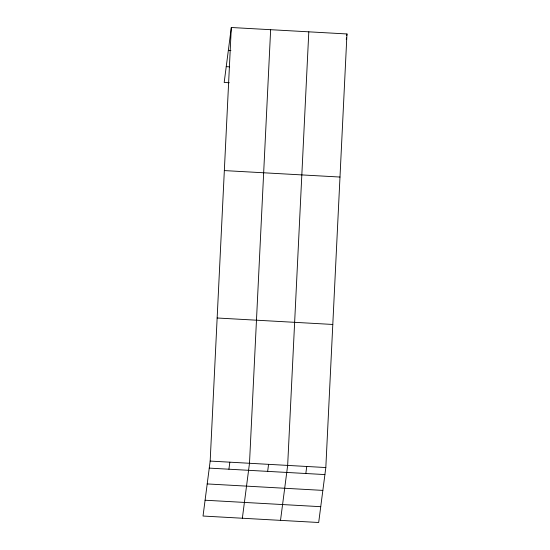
<?xml version="1.0" encoding="UTF-8"?>
<svg xmlns="http://www.w3.org/2000/svg" width="550" height="550" viewBox="0 0 550 550"><rect width="100%" height="100%" fill="white"/><g stroke="black" fill="none" stroke-linecap="round" stroke-linejoin="round"><path stroke-width="0.82" d="M210.169 461.079L231.316 27.5L346.968 33.962L325.82 467.541L318.684 522.5L203.032 516.038L210.169 461.079L325.82 467.541M270.641 29.7L249.494 463.272L242.351 518.237M308.804 31.831L287.657 465.41L280.521 520.369M231.316 27.5L224.18 82.459L229.309 82.748M228.917 469.212L229.831 462.179M267.657 471.377L268.572 464.344M346.259 39.435L346.459 37.874M346.768 35.523L346.968 33.962M305.827 473.509L306.742 466.476M228.346 50.352L230.911 50.497M226.229 66.646L229.653 66.839M224.338 170.583L339.989 177.045M217.147 317.996L332.798 324.459M209.254 468.112L324.906 474.574M207.199 483.931L322.857 490.394M205.081 500.225L320.739 506.688"/></g></svg>
